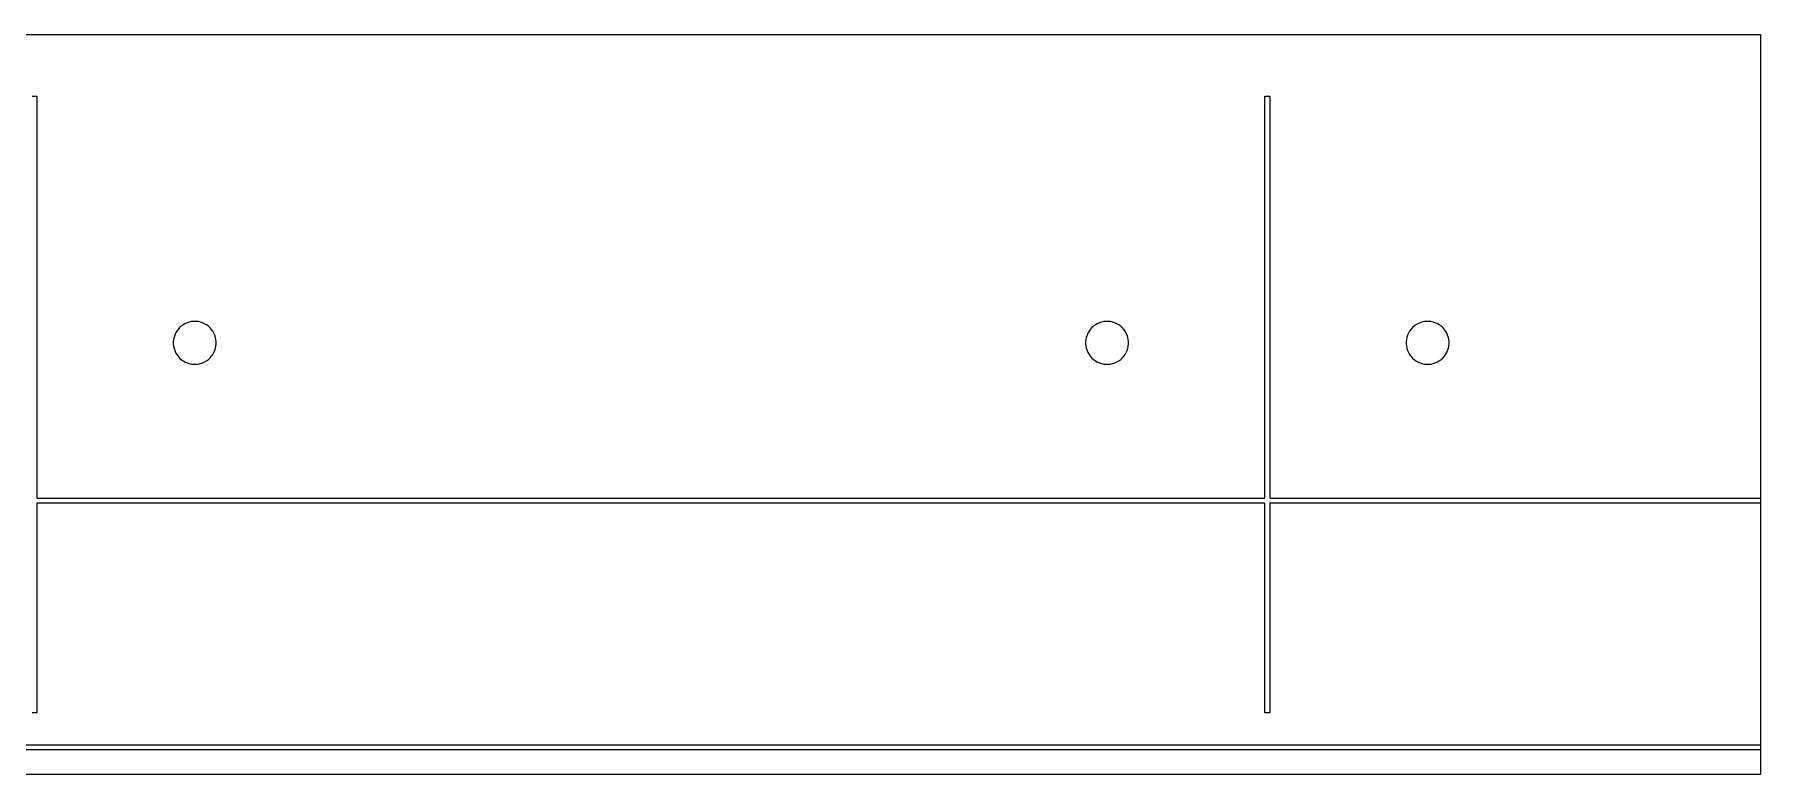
# Model space of a CAD drawing. Header units: millimetres. Extents: x 0 to 280, y 0 to 263.
# Drawn here: x 140 to 280, y 203 to 263 of the extents above; entities that cross this region are included whole.
import ezdxf

# ---------------------------------------------------------------- set-up
doc = ezdxf.new("R2010")
doc.units = ezdxf.units.MM
doc.layers.add('CUT', color=1, linetype='Continuous')
doc.layers.add('SCORE', color=3, linetype='Continuous')

msp = doc.modelspace()

# ---------------------------------------------------------------- linework, layer by layer
at = {"layer": 'CUT'}
for points in [[(0, 262.9607), (0.0035, 262.9965), (0.0393, 263), (279.9607, 263), (279.9965, 262.9965), (280, 262.9607), (280, 203.0393), (279.9965, 203.0035), (279.9607, 203), (0.0393, 203), (0.0035, 203.0035), (0, 203.0393)], [(154.4578, 238.9558), (154.3595, 239.0911), (154.2272, 239.238), (154.103, 239.3499), (153.943, 239.4661), (153.7982, 239.5497), (153.6176, 239.6301), (153.4585, 239.6818), (153.2652, 239.7229), (153.0988, 239.7404), (152.9012, 239.7404), (152.7348, 239.7229), (152.5415, 239.6818), (152.3824, 239.6301), (152.2018, 239.5497), (152.057, 239.4661), (151.897, 239.3499), (151.7728, 239.238), (151.6405, 239.0911), (151.5422, 238.9558), (151.4433, 238.7846), (151.3753, 238.6318), (151.3142, 238.4438), (151.2795, 238.2802), (151.2588, 238.0836), (151.2588, 237.9164), (151.2795, 237.7198), (151.3142, 237.5562), (151.3753, 237.3682), (151.4433, 237.2154), (151.5422, 237.0442), (151.6405, 236.9089), (151.7728, 236.762), (151.897, 236.6501), (152.057, 236.5339), (152.2018, 236.4503), (152.3824, 236.3699), (152.5415, 236.3182), (152.7348, 236.2771), (152.9012, 236.2596), (153.0988, 236.2596), (153.2652, 236.2771), (153.4585, 236.3182), (153.6176, 236.3699), (153.7982, 236.4503), (153.943, 236.5339), (154.103, 236.6501), (154.2272, 236.762), (154.3595, 236.9089), (154.4578, 237.0442), (154.5567, 237.2154), (154.6247, 237.3682), (154.6858, 237.5562), (154.7205, 237.7198), (154.7412, 237.9164), (154.7412, 238.0836), (154.7205, 238.2802), (154.6858, 238.4438), (154.6247, 238.6318), (154.5567, 238.7846)], [(228.6247, 238.6318), (228.5567, 238.7846), (228.4578, 238.9558), (228.3595, 239.0911), (228.2272, 239.238), (228.103, 239.3499), (227.943, 239.4661), (227.7982, 239.5497), (227.6176, 239.6301), (227.4585, 239.6818), (227.2652, 239.7229), (227.0988, 239.7404), (226.9012, 239.7404), (226.7348, 239.7229), (226.5415, 239.6818), (226.3824, 239.6301), (226.2018, 239.5497), (226.057, 239.4661), (225.897, 239.3499), (225.7728, 239.238), (225.6405, 239.0911), (225.5422, 238.9558), (225.4433, 238.7846), (225.3753, 238.6318), (225.3142, 238.4438), (225.2795, 238.2802), (225.2588, 238.0836), (225.2588, 237.9164), (225.2795, 237.7198), (225.3142, 237.5562), (225.3753, 237.3682), (225.4433, 237.2154), (225.5422, 237.0442), (225.6405, 236.9089), (225.7728, 236.762), (225.897, 236.6501), (226.057, 236.5339), (226.2018, 236.4503), (226.3824, 236.3699), (226.5415, 236.3182), (226.7348, 236.2771), (226.9012, 236.2596), (227.0988, 236.2596), (227.2652, 236.2771), (227.4585, 236.3182), (227.6176, 236.3699), (227.7982, 236.4503), (227.943, 236.5339), (228.103, 236.6501), (228.2272, 236.762), (228.3595, 236.9089), (228.4578, 237.0442), (228.5567, 237.2154), (228.6247, 237.3682), (228.6858, 237.5562), (228.7205, 237.7198), (228.7412, 237.9164), (228.7412, 238.0836), (228.7205, 238.2802), (228.6858, 238.4438)], [(254.7205, 238.2802), (254.6858, 238.4438), (254.6247, 238.6318), (254.5567, 238.7846), (254.4578, 238.9558), (254.3595, 239.0911), (254.2272, 239.238), (254.103, 239.3499), (253.943, 239.4661), (253.7982, 239.5497), (253.6176, 239.6301), (253.4585, 239.6818), (253.2652, 239.7229), (253.0988, 239.7404), (252.9012, 239.7404), (252.7348, 239.7229), (252.5415, 239.6818), (252.3824, 239.6301), (252.2018, 239.5497), (252.057, 239.4661), (251.897, 239.3499), (251.7728, 239.238), (251.6405, 239.0911), (251.5422, 238.9558), (251.4433, 238.7846), (251.3753, 238.6318), (251.3142, 238.4438), (251.2795, 238.2802), (251.2588, 238.0836), (251.2588, 237.9164), (251.2795, 237.7198), (251.3142, 237.5562), (251.3753, 237.3682), (251.4433, 237.2154), (251.5422, 237.0442), (251.6405, 236.9089), (251.7728, 236.762), (251.897, 236.6501), (252.057, 236.5339), (252.2018, 236.4503), (252.3824, 236.3699), (252.5415, 236.3182), (252.7348, 236.2771), (252.9012, 236.2596), (253.0988, 236.2596), (253.2652, 236.2771), (253.4585, 236.3182), (253.6176, 236.3699), (253.7982, 236.4503), (253.943, 236.5339), (254.103, 236.6501), (254.2272, 236.762), (254.3595, 236.9089), (254.4578, 237.0442), (254.5567, 237.2154), (254.6247, 237.3682), (254.6858, 237.5562), (254.7205, 237.7198), (254.7412, 237.9164), (254.7412, 238.0836)]]:
    msp.add_lwpolyline(points, close=True, dxfattribs=at)
at = {"layer": 'SCORE'}
msp.add_lwpolyline([(139.8, 258), (140.2, 258), (140.2, 225.4), (239.8, 225.4), (239.8, 258), (240.2, 258), (240.2, 225.4), (280, 225.4), (280, 225), (240.2, 225), (240.2, 208), (239.8, 208), (239.8, 225), (140.2, 225), (140.2, 208), (139.8, 208)], dxfattribs=at)
msp.add_lwpolyline([(0, 205), (0, 205.4), (280, 205.4), (280, 205)], close=True, dxfattribs=at)

doc.saveas('drawing.dxf')
